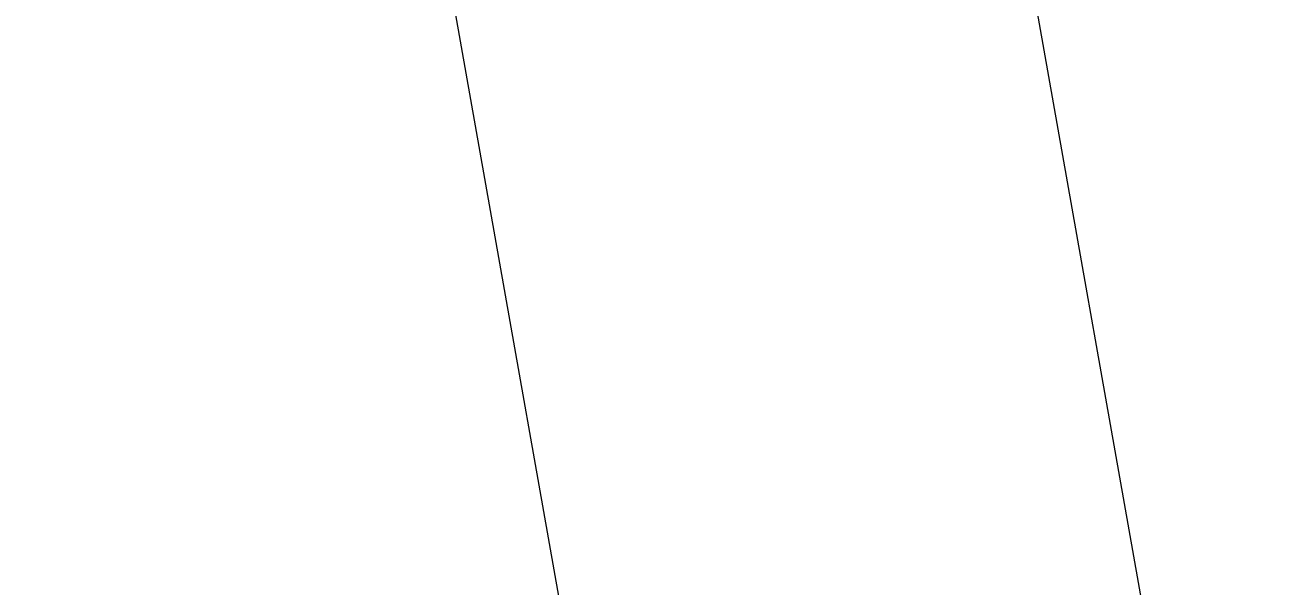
# Model space of a CAD drawing. Header units: millimetres. Extents: x -391859 to 9713180, y -178574 to 166066.
# Drawn here: x -196573.38 to -196551.47, y 105932.87 to 105942.77 of the extents above; entities that cross this region are included whole.
import ezdxf
from ezdxf import colors
from ezdxf.entities.mleader import LeaderData, LeaderLine
from ezdxf.math import Vec2, Vec3

# ---------------------------------------------------------------- set-up
doc = ezdxf.new("R2010")
doc.units = ezdxf.units.MM
doc.header["$MEASUREMENT"] = 0
doc.layers.get('0').update_dxf_attribs({"lineweight": 9})
for name, color, linetype, lineweight in [('_АР ТЕКСТ', 7, 'Continuous', 25), ('АР_Отметки', 7, 'Continuous', 15), ('АР_Размеры', 7, 'Continuous', 9), ('АР_Сущ Несущая стена', 7, 'Continuous', 30)]:
    doc.layers.add(name, color=color, linetype=linetype, lineweight=lineweight)
doc.styles.add('ISOCPEUR', font='isocpeur.ttf', dxfattribs={"width": 0.7})

# ---------------------------------------------------------------- blocks, each defined once
blk = doc.blocks.new('_DotSmall')
at = {"color": 0, "linetype": 'ByBlock', "const_width": 0.5}
blk.add_lwpolyline([(-0.0625, 0, 1), (0.0625, 0, 1)], format="xyb", close=True, dxfattribs=at)

msp = doc.modelspace()

# ---------------------------------------------------------------- linework, layer by layer
at = {"layer": 'АР_Размеры', "lineweight": 0, "ltscale": 100, "transparency": 33554687}
for points in [[(-196551.665, 105921.312), (-196557.449, 105953.948, 0.523933), (-196557.866, 105954.204), (-196558.947, 105954.013), (-196566.03, 105952.757), (-196567.11, 105952.566, 0.523933), (-196567.414, 105952.182), (-196561.629, 105919.546, 0.414326)], [(-196551.665, 105921.312), (-196557.449, 105953.948, 0.523933), (-196557.866, 105954.204), (-196558.947, 105954.013), (-196566.03, 105952.757), (-196567.11, 105952.566, 0.523933), (-196567.414, 105952.182), (-196561.629, 105919.546, 0.414326)], [(-196551.665, 105921.312), (-196557.449, 105953.948, 0.523933), (-196557.866, 105954.204), (-196558.947, 105954.013), (-196566.03, 105952.757), (-196567.11, 105952.566, 0.523933), (-196567.414, 105952.182), (-196561.629, 105919.546, 0.414326)], [(-196551.665, 105921.312), (-196557.449, 105953.948, 0.523933), (-196557.866, 105954.204), (-196558.947, 105954.013), (-196566.03, 105952.757), (-196567.11, 105952.566, 0.523933), (-196567.414, 105952.182), (-196561.629, 105919.546, 0.414326)], [(-196551.665, 105921.312), (-196557.449, 105953.948, 0.523933), (-196557.866, 105954.204), (-196558.947, 105954.013), (-196566.03, 105952.757), (-196567.11, 105952.566, 0.523933), (-196567.414, 105952.182), (-196561.629, 105919.546, 0.414326)], [(-196551.665, 105921.312), (-196557.449, 105953.948, 0.523933), (-196557.866, 105954.204), (-196558.947, 105954.013), (-196566.03, 105952.757), (-196567.11, 105952.566, 0.523933), (-196567.414, 105952.182), (-196561.629, 105919.546, 0.414326)], [(-196551.665, 105921.312), (-196557.449, 105953.948, 0.523933), (-196557.866, 105954.204), (-196558.947, 105954.013), (-196566.03, 105952.757), (-196567.11, 105952.566, 0.523933), (-196567.414, 105952.182), (-196561.629, 105919.546, 0.414326)], [(-196551.665, 105921.312), (-196557.449, 105953.948, 0.523933), (-196557.866, 105954.204), (-196558.947, 105954.013), (-196566.03, 105952.757), (-196567.11, 105952.566, 0.523933), (-196567.414, 105952.182), (-196561.629, 105919.546, 0.414326)], [(-196551.665, 105921.312), (-196557.449, 105953.948, 0.523933), (-196557.866, 105954.204), (-196558.947, 105954.013), (-196566.03, 105952.757), (-196567.11, 105952.566, 0.523933), (-196567.414, 105952.182), (-196561.629, 105919.546, 0.414326)], [(-196551.665, 105921.312), (-196557.449, 105953.948, 0.523933), (-196557.866, 105954.204), (-196558.947, 105954.013), (-196566.03, 105952.757), (-196567.11, 105952.566, 0.523933), (-196567.414, 105952.182), (-196561.629, 105919.546, 0.414326)], [(-196551.665, 105921.312), (-196557.449, 105953.948, 0.523933), (-196557.866, 105954.204), (-196558.947, 105954.013), (-196566.03, 105952.757), (-196567.11, 105952.566, 0.523933), (-196567.414, 105952.182), (-196561.629, 105919.546, 0.414326)], [(-196551.665, 105921.312), (-196557.449, 105953.948, 0.523933), (-196557.866, 105954.204), (-196558.947, 105954.013), (-196566.03, 105952.757), (-196567.11, 105952.566, 0.523933), (-196567.414, 105952.182), (-196561.629, 105919.546, 0.414326)], [(-196551.665, 105921.312), (-196557.449, 105953.948, 0.523933), (-196557.866, 105954.204), (-196558.947, 105954.013), (-196566.03, 105952.757), (-196567.11, 105952.566, 0.523933), (-196567.414, 105952.182), (-196561.629, 105919.546, 0.414326)], [(-196551.665, 105921.312), (-196557.449, 105953.948, 0.523933), (-196557.866, 105954.204), (-196558.947, 105954.013), (-196566.03, 105952.757), (-196567.11, 105952.566, 0.523933), (-196567.414, 105952.182), (-196561.629, 105919.546, 0.414326)], [(-196551.665, 105921.312), (-196557.449, 105953.948, 0.523933), (-196557.866, 105954.204), (-196558.947, 105954.013), (-196566.03, 105952.757), (-196567.11, 105952.566, 0.523933), (-196567.414, 105952.182), (-196561.629, 105919.546, 0.414326)], [(-196551.665, 105921.312), (-196557.449, 105953.948, 0.523933), (-196557.866, 105954.204), (-196558.947, 105954.013), (-196566.03, 105952.757), (-196567.11, 105952.566, 0.523933), (-196567.414, 105952.182), (-196561.629, 105919.546, 0.414326)], [(-196551.665, 105921.312), (-196557.449, 105953.948, 0.523933), (-196557.866, 105954.204), (-196558.947, 105954.013), (-196566.03, 105952.757), (-196567.11, 105952.566, 0.523933), (-196567.414, 105952.182), (-196561.629, 105919.546, 0.414326)], [(-196551.665, 105921.312), (-196557.449, 105953.948, 0.523933), (-196557.866, 105954.204), (-196558.947, 105954.013), (-196566.03, 105952.757), (-196567.11, 105952.566, 0.523933), (-196567.414, 105952.182), (-196561.629, 105919.546, 0.414326)], [(-196551.665, 105921.312), (-196557.449, 105953.948, 0.523933), (-196557.866, 105954.204), (-196558.947, 105954.013), (-196566.03, 105952.757), (-196567.11, 105952.566, 0.523933), (-196567.414, 105952.182), (-196561.629, 105919.546, 0.414326)], [(-196551.665, 105921.312), (-196557.449, 105953.948, 0.523933), (-196557.866, 105954.204), (-196558.947, 105954.013), (-196566.03, 105952.757), (-196567.11, 105952.566, 0.523933), (-196567.414, 105952.182), (-196561.629, 105919.546, 0.414326)], [(-196551.665, 105921.312), (-196557.449, 105953.948, 0.523933), (-196557.866, 105954.204), (-196558.947, 105954.013), (-196566.03, 105952.757), (-196567.11, 105952.566, 0.523933), (-196567.414, 105952.182), (-196561.629, 105919.546, 0.414326)], [(-196551.665, 105921.312), (-196557.449, 105953.948, 0.523933), (-196557.866, 105954.204), (-196558.947, 105954.013), (-196566.03, 105952.757), (-196567.11, 105952.566, 0.523933), (-196567.414, 105952.182), (-196561.629, 105919.546, 0.414326)], [(-196551.665, 105921.312), (-196557.449, 105953.948, 0.523933), (-196557.866, 105954.204), (-196558.947, 105954.013), (-196566.03, 105952.757), (-196567.11, 105952.566, 0.523933), (-196567.414, 105952.182), (-196561.629, 105919.546, 0.414326)], [(-196551.665, 105921.312), (-196557.449, 105953.948, 0.523933), (-196557.866, 105954.204), (-196558.947, 105954.013), (-196566.03, 105952.757), (-196567.11, 105952.566, 0.523933), (-196567.414, 105952.182), (-196561.629, 105919.546, 0.414326)], [(-196551.665, 105921.312), (-196557.449, 105953.948, 0.523933), (-196557.866, 105954.204), (-196558.947, 105954.013), (-196566.03, 105952.757), (-196567.11, 105952.566, 0.523933), (-196567.414, 105952.182), (-196561.629, 105919.546, 0.414326)], [(-196551.665, 105921.312), (-196557.449, 105953.948, 0.523933), (-196557.866, 105954.204), (-196558.947, 105954.013), (-196566.03, 105952.757), (-196567.11, 105952.566, 0.523933), (-196567.414, 105952.182), (-196561.629, 105919.546, 0.414326)], [(-196551.665, 105921.312), (-196557.449, 105953.948, 0.523933), (-196557.866, 105954.204), (-196558.947, 105954.013), (-196566.03, 105952.757), (-196567.11, 105952.566, 0.523933), (-196567.414, 105952.182), (-196561.629, 105919.546, 0.414326)], [(-196551.665, 105921.312), (-196557.449, 105953.948, 0.523933), (-196557.866, 105954.204), (-196558.947, 105954.013), (-196566.03, 105952.757), (-196567.11, 105952.566, 0.523933), (-196567.414, 105952.182), (-196561.629, 105919.546, 0.414326)], [(-196551.665, 105921.312), (-196557.449, 105953.948, 0.523933), (-196557.866, 105954.204), (-196558.947, 105954.013), (-196566.03, 105952.757), (-196567.11, 105952.566, 0.523933), (-196567.414, 105952.182), (-196561.629, 105919.546, 0.414326)], [(-196551.665, 105921.312), (-196557.449, 105953.948, 0.523933), (-196557.866, 105954.204), (-196558.947, 105954.013), (-196566.03, 105952.757), (-196567.11, 105952.566, 0.523933), (-196567.414, 105952.182), (-196561.629, 105919.546, 0.414326)], [(-196551.665, 105921.312), (-196557.449, 105953.948, 0.523933), (-196557.866, 105954.204), (-196558.947, 105954.013), (-196566.03, 105952.757), (-196567.11, 105952.566, 0.523933), (-196567.414, 105952.182), (-196561.629, 105919.546, 0.414326)], [(-196551.665, 105921.312), (-196557.449, 105953.948, 0.523933), (-196557.866, 105954.204), (-196558.947, 105954.013), (-196566.03, 105952.757), (-196567.11, 105952.566, 0.523933), (-196567.414, 105952.182), (-196561.629, 105919.546, 0.414326)], [(-196551.665, 105921.312), (-196557.449, 105953.948, 0.523933), (-196557.866, 105954.204), (-196558.947, 105954.013), (-196566.03, 105952.757), (-196567.11, 105952.566, 0.523933), (-196567.414, 105952.182), (-196561.629, 105919.546, 0.414326)], [(-196551.665, 105921.312), (-196557.449, 105953.948, 0.523933), (-196557.866, 105954.204), (-196558.947, 105954.013), (-196566.03, 105952.757), (-196567.11, 105952.566, 0.523933), (-196567.414, 105952.182), (-196561.629, 105919.546, 0.414326)], [(-196551.665, 105921.312), (-196557.449, 105953.948, 0.523933), (-196557.866, 105954.204), (-196558.947, 105954.013), (-196566.03, 105952.757), (-196567.11, 105952.566, 0.523933), (-196567.414, 105952.182), (-196561.629, 105919.546, 0.414326)], [(-196551.665, 105921.312), (-196557.449, 105953.948, 0.523933), (-196557.866, 105954.204), (-196558.947, 105954.013), (-196566.03, 105952.757), (-196567.11, 105952.566, 0.523933), (-196567.414, 105952.182), (-196561.629, 105919.546, 0.414326)], [(-196551.665, 105921.312), (-196557.449, 105953.948, 0.523933), (-196557.866, 105954.204), (-196558.947, 105954.013), (-196566.03, 105952.757), (-196567.11, 105952.566, 0.523933), (-196567.414, 105952.182), (-196561.629, 105919.546, 0.414326)], [(-196551.665, 105921.312), (-196557.449, 105953.948, 0.523933), (-196557.866, 105954.204), (-196558.947, 105954.013), (-196566.03, 105952.757), (-196567.11, 105952.566, 0.523933), (-196567.414, 105952.182), (-196561.629, 105919.546, 0.414326)], [(-196551.665, 105921.312), (-196557.449, 105953.948, 0.523933), (-196557.866, 105954.204), (-196558.947, 105954.013), (-196566.03, 105952.757), (-196567.11, 105952.566, 0.523933), (-196567.414, 105952.182), (-196561.629, 105919.546, 0.414326)], [(-196551.665, 105921.312), (-196557.449, 105953.948, 0.523933), (-196557.866, 105954.204), (-196558.947, 105954.013), (-196566.03, 105952.757), (-196567.11, 105952.566, 0.523933), (-196567.414, 105952.182), (-196561.629, 105919.546, 0.414326)], [(-196551.665, 105921.312), (-196557.449, 105953.948, 0.523933), (-196557.866, 105954.204), (-196558.947, 105954.013), (-196566.03, 105952.757), (-196567.11, 105952.566, 0.523933), (-196567.414, 105952.182), (-196561.629, 105919.546, 0.414326)], [(-196551.665, 105921.312), (-196557.449, 105953.948, 0.523933), (-196557.866, 105954.204), (-196558.947, 105954.013), (-196566.03, 105952.757), (-196567.11, 105952.566, 0.523933), (-196567.414, 105952.182), (-196561.629, 105919.546, 0.414326)], [(-196551.665, 105921.312), (-196557.449, 105953.948, 0.523933), (-196557.866, 105954.204), (-196558.947, 105954.013), (-196566.03, 105952.757), (-196567.11, 105952.566, 0.523933), (-196567.414, 105952.182), (-196561.629, 105919.546, 0.414326)], [(-196551.665, 105921.312), (-196557.449, 105953.948, 0.523933), (-196557.866, 105954.204), (-196558.947, 105954.013), (-196566.03, 105952.757), (-196567.11, 105952.566, 0.523933), (-196567.414, 105952.182), (-196561.629, 105919.546, 0.414326)], [(-196551.665, 105921.312), (-196557.449, 105953.948, 0.523933), (-196557.866, 105954.204), (-196558.947, 105954.013), (-196566.03, 105952.757), (-196567.11, 105952.566, 0.523933), (-196567.414, 105952.182), (-196561.629, 105919.546, 0.414326)], [(-196551.665, 105921.312), (-196557.449, 105953.948, 0.523933), (-196557.866, 105954.204), (-196558.947, 105954.013), (-196566.03, 105952.757), (-196567.11, 105952.566, 0.523933), (-196567.414, 105952.182), (-196561.629, 105919.546, 0.414326)], [(-196551.665, 105921.312), (-196557.449, 105953.948, 0.523933), (-196557.866, 105954.204), (-196558.947, 105954.013), (-196566.03, 105952.757), (-196567.11, 105952.566, 0.523933), (-196567.414, 105952.182), (-196561.629, 105919.546, 0.414326)], [(-196551.665, 105921.312), (-196557.449, 105953.948, 0.523933), (-196557.866, 105954.204), (-196558.947, 105954.013), (-196566.03, 105952.757), (-196567.11, 105952.566, 0.523933), (-196567.414, 105952.182), (-196561.629, 105919.546, 0.414326)], [(-196551.665, 105921.312), (-196557.449, 105953.948, 0.523933), (-196557.866, 105954.204), (-196558.947, 105954.013), (-196566.03, 105952.757), (-196567.11, 105952.566, 0.523933), (-196567.414, 105952.182), (-196561.629, 105919.546, 0.414326)], [(-196551.665, 105921.312), (-196557.449, 105953.948, 0.523933), (-196557.866, 105954.204), (-196558.947, 105954.013), (-196566.03, 105952.757), (-196567.11, 105952.566, 0.523933), (-196567.414, 105952.182), (-196561.629, 105919.546, 0.414326)], [(-196551.665, 105921.312), (-196557.449, 105953.948, 0.523933), (-196557.866, 105954.204), (-196558.947, 105954.013), (-196566.03, 105952.757), (-196567.11, 105952.566, 0.523933), (-196567.414, 105952.182), (-196561.629, 105919.546, 0.414326)], [(-196551.665, 105921.312), (-196557.449, 105953.948, 0.523933), (-196557.866, 105954.204), (-196558.947, 105954.013), (-196566.03, 105952.757), (-196567.11, 105952.566, 0.523933), (-196567.414, 105952.182), (-196561.629, 105919.546, 0.414326)], [(-196551.665, 105921.312), (-196557.449, 105953.948, 0.523933), (-196557.866, 105954.204), (-196558.947, 105954.013), (-196566.03, 105952.757), (-196567.11, 105952.566, 0.523933), (-196567.414, 105952.182), (-196561.629, 105919.546, 0.414326)], [(-196551.665, 105921.312), (-196557.449, 105953.948, 0.523933), (-196557.866, 105954.204), (-196558.947, 105954.013), (-196566.03, 105952.757), (-196567.11, 105952.566, 0.523933), (-196567.414, 105952.182), (-196561.629, 105919.546, 0.414326)], [(-196551.665, 105921.312), (-196557.449, 105953.948, 0.523933), (-196557.866, 105954.204), (-196558.947, 105954.013), (-196566.03, 105952.757), (-196567.11, 105952.566, 0.523933), (-196567.414, 105952.182), (-196561.629, 105919.546, 0.414326)], [(-196551.665, 105921.312), (-196557.449, 105953.948, 0.523933), (-196557.866, 105954.204), (-196558.947, 105954.013), (-196566.03, 105952.757), (-196567.11, 105952.566, 0.523933), (-196567.414, 105952.182), (-196561.629, 105919.546, 0.414326)], [(-196551.665, 105921.312), (-196557.449, 105953.948, 0.523933), (-196557.866, 105954.204), (-196558.947, 105954.013), (-196566.03, 105952.757), (-196567.11, 105952.566, 0.523933), (-196567.414, 105952.182), (-196561.629, 105919.546, 0.414326)], [(-196551.665, 105921.312), (-196557.449, 105953.948, 0.523933), (-196557.866, 105954.204), (-196558.947, 105954.013), (-196566.03, 105952.757), (-196567.11, 105952.566, 0.523933), (-196567.414, 105952.182), (-196561.629, 105919.546, 0.414326)], [(-196551.665, 105921.312), (-196557.449, 105953.948, 0.523933), (-196557.866, 105954.204), (-196558.947, 105954.013), (-196566.03, 105952.757), (-196567.11, 105952.566, 0.523933), (-196567.414, 105952.182), (-196561.629, 105919.546, 0.414326)], [(-196551.665, 105921.312), (-196557.449, 105953.948, 0.523933), (-196557.866, 105954.204), (-196558.947, 105954.013), (-196566.03, 105952.757), (-196567.11, 105952.566, 0.523933), (-196567.414, 105952.182), (-196561.629, 105919.546, 0.414326)], [(-196551.665, 105921.312), (-196557.449, 105953.948, 0.523933), (-196557.866, 105954.204), (-196558.947, 105954.013), (-196566.03, 105952.757), (-196567.11, 105952.566, 0.523933), (-196567.414, 105952.182), (-196561.629, 105919.546, 0.414326)], [(-196551.665, 105921.312), (-196557.449, 105953.948, 0.523933), (-196557.866, 105954.204), (-196558.947, 105954.013), (-196566.03, 105952.757), (-196567.11, 105952.566, 0.523933), (-196567.414, 105952.182), (-196561.629, 105919.546, 0.414326)], [(-196551.665, 105921.312), (-196557.449, 105953.948, 0.523933), (-196557.866, 105954.204), (-196558.947, 105954.013), (-196566.03, 105952.757), (-196567.11, 105952.566, 0.523933), (-196567.414, 105952.182), (-196561.629, 105919.546, 0.414326)], [(-196551.665, 105921.312), (-196557.449, 105953.948, 0.523933), (-196557.866, 105954.204), (-196558.947, 105954.013), (-196566.03, 105952.757), (-196567.11, 105952.566, 0.523933), (-196567.414, 105952.182), (-196561.629, 105919.546, 0.414326)], [(-196551.665, 105921.312), (-196557.449, 105953.948, 0.523933), (-196557.866, 105954.204), (-196558.947, 105954.013), (-196566.03, 105952.757), (-196567.11, 105952.566, 0.523933), (-196567.414, 105952.182), (-196561.629, 105919.546, 0.414326)], [(-196551.665, 105921.312), (-196557.449, 105953.948, 0.523933), (-196557.866, 105954.204), (-196558.947, 105954.013), (-196566.03, 105952.757), (-196567.11, 105952.566, 0.523933), (-196567.414, 105952.182), (-196561.629, 105919.546, 0.414326)], [(-196551.665, 105921.312), (-196557.449, 105953.948, 0.523933), (-196557.866, 105954.204), (-196558.947, 105954.013), (-196566.03, 105952.757), (-196567.11, 105952.566, 0.523933), (-196567.414, 105952.182), (-196561.629, 105919.546, 0.414326)], [(-196551.665, 105921.312), (-196557.449, 105953.948, 0.523933), (-196557.866, 105954.204), (-196558.947, 105954.013), (-196566.03, 105952.757), (-196567.11, 105952.566, 0.523933), (-196567.414, 105952.182), (-196561.629, 105919.546, 0.414326)], [(-196551.665, 105921.312), (-196557.449, 105953.948, 0.523933), (-196557.866, 105954.204), (-196558.947, 105954.013), (-196566.03, 105952.757), (-196567.11, 105952.566, 0.523933), (-196567.414, 105952.182), (-196561.629, 105919.546, 0.414326)], [(-196551.665, 105921.312), (-196557.449, 105953.948, 0.523933), (-196557.866, 105954.204), (-196558.947, 105954.013), (-196566.03, 105952.757), (-196567.11, 105952.566, 0.523933), (-196567.414, 105952.182), (-196561.629, 105919.546, 0.414326)], [(-196551.665, 105921.312), (-196557.449, 105953.948, 0.523933), (-196557.866, 105954.204), (-196558.947, 105954.013), (-196566.03, 105952.757), (-196567.11, 105952.566, 0.523933), (-196567.414, 105952.182), (-196561.629, 105919.546, 0.414326)], [(-196551.665, 105921.312), (-196557.449, 105953.948, 0.523933), (-196557.866, 105954.204), (-196558.947, 105954.013), (-196566.03, 105952.757), (-196567.11, 105952.566, 0.523933), (-196567.414, 105952.182), (-196561.629, 105919.546, 0.414326)], [(-196551.665, 105921.312), (-196557.449, 105953.948, 0.523933), (-196557.866, 105954.204), (-196558.947, 105954.013), (-196566.03, 105952.757), (-196567.11, 105952.566, 0.523933), (-196567.414, 105952.182), (-196561.629, 105919.546, 0.414326)], [(-196551.665, 105921.312), (-196557.449, 105953.948, 0.523933), (-196557.866, 105954.204), (-196558.947, 105954.013), (-196566.03, 105952.757), (-196567.11, 105952.566, 0.523933), (-196567.414, 105952.182), (-196561.629, 105919.546, 0.414326)], [(-196551.665, 105921.312), (-196557.449, 105953.948, 0.523933), (-196557.866, 105954.204), (-196558.947, 105954.013), (-196566.03, 105952.757), (-196567.11, 105952.566, 0.523933), (-196567.414, 105952.182), (-196561.629, 105919.546, 0.414326)], [(-196551.665, 105921.312), (-196557.449, 105953.948, 0.523933), (-196557.866, 105954.204), (-196558.947, 105954.013), (-196566.03, 105952.757), (-196567.11, 105952.566, 0.523933), (-196567.414, 105952.182), (-196561.629, 105919.546, 0.414326)], [(-196551.665, 105921.312), (-196557.449, 105953.948, 0.523933), (-196557.866, 105954.204), (-196558.947, 105954.013), (-196566.03, 105952.757), (-196567.11, 105952.566, 0.523933), (-196567.414, 105952.182), (-196561.629, 105919.546, 0.414326)], [(-196551.665, 105921.312), (-196557.449, 105953.948, 0.523933), (-196557.866, 105954.204), (-196558.947, 105954.013), (-196566.03, 105952.757), (-196567.11, 105952.566, 0.523933), (-196567.414, 105952.182), (-196561.629, 105919.546, 0.414326)], [(-196551.665, 105921.312), (-196557.449, 105953.948, 0.523933), (-196557.866, 105954.204), (-196558.947, 105954.013), (-196566.03, 105952.757), (-196567.11, 105952.566, 0.523933), (-196567.414, 105952.182), (-196561.629, 105919.546, 0.414326)], [(-196551.665, 105921.312), (-196557.449, 105953.948, 0.523933), (-196557.866, 105954.204), (-196558.947, 105954.013), (-196566.03, 105952.757), (-196567.11, 105952.566, 0.523933), (-196567.414, 105952.182), (-196561.629, 105919.546, 0.414326)], [(-196551.665, 105921.312), (-196557.449, 105953.948, 0.523933), (-196557.866, 105954.204), (-196558.947, 105954.013), (-196566.03, 105952.757), (-196567.11, 105952.566, 0.523933), (-196567.414, 105952.182), (-196561.629, 105919.546, 0.414326)], [(-196551.665, 105921.312), (-196557.449, 105953.948, 0.523933), (-196557.866, 105954.204), (-196558.947, 105954.013), (-196566.03, 105952.757), (-196567.11, 105952.566, 0.523933), (-196567.414, 105952.182), (-196561.629, 105919.546, 0.414326)], [(-196551.665, 105921.312), (-196557.449, 105953.948, 0.523933), (-196557.866, 105954.204), (-196558.947, 105954.013), (-196566.03, 105952.757), (-196567.11, 105952.566, 0.523933), (-196567.414, 105952.182), (-196561.629, 105919.546, 0.414326)], [(-196551.665, 105921.312), (-196557.449, 105953.948, 0.523933), (-196557.866, 105954.204), (-196558.947, 105954.013), (-196566.03, 105952.757), (-196567.11, 105952.566, 0.523933), (-196567.414, 105952.182), (-196561.629, 105919.546, 0.414326)], [(-196551.665, 105921.312), (-196557.449, 105953.948, 0.523933), (-196557.866, 105954.204), (-196558.947, 105954.013), (-196566.03, 105952.757), (-196567.11, 105952.566, 0.523933), (-196567.414, 105952.182), (-196561.629, 105919.546, 0.414326)], [(-196551.665, 105921.312), (-196557.449, 105953.948, 0.523933), (-196557.866, 105954.204), (-196558.947, 105954.013), (-196566.03, 105952.757), (-196567.11, 105952.566, 0.523933), (-196567.414, 105952.182), (-196561.629, 105919.546, 0.414326)], [(-196551.665, 105921.312), (-196557.449, 105953.948, 0.523933), (-196557.866, 105954.204), (-196558.947, 105954.013), (-196566.03, 105952.757), (-196567.11, 105952.566, 0.523933), (-196567.414, 105952.182), (-196561.629, 105919.546, 0.414326)], [(-196551.665, 105921.312), (-196557.449, 105953.948, 0.523933), (-196557.866, 105954.204), (-196558.947, 105954.013), (-196566.03, 105952.757), (-196567.11, 105952.566, 0.523933), (-196567.414, 105952.182), (-196561.629, 105919.546, 0.414326)], [(-196551.665, 105921.312), (-196557.449, 105953.948, 0.523933), (-196557.866, 105954.204), (-196558.947, 105954.013), (-196566.03, 105952.757), (-196567.11, 105952.566, 0.523933), (-196567.414, 105952.182), (-196561.629, 105919.546, 0.414326)], [(-196551.665, 105921.312), (-196557.449, 105953.948, 0.523933), (-196557.866, 105954.204), (-196558.947, 105954.013), (-196566.03, 105952.757), (-196567.11, 105952.566, 0.523933), (-196567.414, 105952.182), (-196561.629, 105919.546, 0.414326)], [(-196551.665, 105921.312), (-196557.449, 105953.948, 0.523933), (-196557.866, 105954.204), (-196558.947, 105954.013), (-196566.03, 105952.757), (-196567.11, 105952.566, 0.523933), (-196567.414, 105952.182), (-196561.629, 105919.546, 0.414326)], [(-196551.665, 105921.312), (-196557.449, 105953.948, 0.523933), (-196557.866, 105954.204), (-196558.947, 105954.013), (-196566.03, 105952.757), (-196567.11, 105952.566, 0.523933), (-196567.414, 105952.182), (-196561.629, 105919.546, 0.414326)], [(-196551.665, 105921.312), (-196557.449, 105953.948, 0.523933), (-196557.866, 105954.204), (-196558.947, 105954.013), (-196566.03, 105952.757), (-196567.11, 105952.566, 0.523933), (-196567.414, 105952.182), (-196561.629, 105919.546, 0.414326)], [(-196551.665, 105921.312), (-196557.449, 105953.948, 0.523933), (-196557.866, 105954.204), (-196558.947, 105954.013), (-196566.03, 105952.757), (-196567.11, 105952.566, 0.523933), (-196567.414, 105952.182), (-196561.629, 105919.546, 0.414326)], [(-196551.665, 105921.312), (-196557.449, 105953.948, 0.523933), (-196557.866, 105954.204), (-196558.947, 105954.013), (-196566.03, 105952.757), (-196567.11, 105952.566, 0.523933), (-196567.414, 105952.182), (-196561.629, 105919.546, 0.414326)], [(-196551.665, 105921.312), (-196557.449, 105953.948, 0.523933), (-196557.866, 105954.204), (-196558.947, 105954.013), (-196566.03, 105952.757), (-196567.11, 105952.566, 0.523933), (-196567.414, 105952.182), (-196561.629, 105919.546, 0.414326)], [(-196551.665, 105921.312), (-196557.449, 105953.948, 0.523933), (-196557.866, 105954.204), (-196558.947, 105954.013), (-196566.03, 105952.757), (-196567.11, 105952.566, 0.523933), (-196567.414, 105952.182), (-196561.629, 105919.546, 0.414326)], [(-196551.665, 105921.312), (-196557.449, 105953.948, 0.523933), (-196557.866, 105954.204), (-196558.947, 105954.013), (-196566.03, 105952.757), (-196567.11, 105952.566, 0.523933), (-196567.414, 105952.182), (-196561.629, 105919.546, 0.414326)], [(-196551.665, 105921.312), (-196557.449, 105953.948, 0.523933), (-196557.866, 105954.204), (-196558.947, 105954.013), (-196566.03, 105952.757), (-196567.11, 105952.566, 0.523933), (-196567.414, 105952.182), (-196561.629, 105919.546, 0.414326)], [(-196551.665, 105921.312), (-196557.449, 105953.948, 0.523933), (-196557.866, 105954.204), (-196558.947, 105954.013), (-196566.03, 105952.757), (-196567.11, 105952.566, 0.523933), (-196567.414, 105952.182), (-196561.629, 105919.546, 0.414326)], [(-196551.665, 105921.312), (-196557.449, 105953.948, 0.523933), (-196557.866, 105954.204), (-196558.947, 105954.013), (-196566.03, 105952.757), (-196567.11, 105952.566, 0.523933), (-196567.414, 105952.182), (-196561.629, 105919.546, 0.414326)], [(-196551.665, 105921.312), (-196557.449, 105953.948, 0.523933), (-196557.866, 105954.204), (-196558.947, 105954.013), (-196566.03, 105952.757), (-196567.11, 105952.566, 0.523933), (-196567.414, 105952.182), (-196561.629, 105919.546, 0.414326)], [(-196551.665, 105921.312), (-196557.449, 105953.948, 0.523933), (-196557.866, 105954.204), (-196558.947, 105954.013), (-196566.03, 105952.757), (-196567.11, 105952.566, 0.523933), (-196567.414, 105952.182), (-196561.629, 105919.546, 0.414326)], [(-196551.665, 105921.312), (-196557.449, 105953.948, 0.523933), (-196557.866, 105954.204), (-196558.947, 105954.013), (-196566.03, 105952.757), (-196567.11, 105952.566, 0.523933), (-196567.414, 105952.182), (-196561.629, 105919.546, 0.414326)], [(-196551.665, 105921.312), (-196557.449, 105953.948, 0.523933), (-196557.866, 105954.204), (-196558.947, 105954.013), (-196566.03, 105952.757), (-196567.11, 105952.566, 0.523933), (-196567.414, 105952.182), (-196561.629, 105919.546, 0.414326)], [(-196551.665, 105921.312), (-196557.449, 105953.948, 0.523933), (-196557.866, 105954.204), (-196558.947, 105954.013), (-196566.03, 105952.757), (-196567.11, 105952.566, 0.523933), (-196567.414, 105952.182), (-196561.629, 105919.546, 0.414326)], [(-196551.665, 105921.312), (-196557.449, 105953.948, 0.523933), (-196557.866, 105954.204), (-196558.947, 105954.013), (-196566.03, 105952.757), (-196567.11, 105952.566, 0.523933), (-196567.414, 105952.182), (-196561.629, 105919.546, 0.414326)], [(-196551.665, 105921.312), (-196557.449, 105953.948, 0.523933), (-196557.866, 105954.204), (-196558.947, 105954.013), (-196566.03, 105952.757), (-196567.11, 105952.566, 0.523933), (-196567.414, 105952.182), (-196561.629, 105919.546, 0.414326)], [(-196551.665, 105921.312), (-196557.449, 105953.948, 0.523933), (-196557.866, 105954.204), (-196558.947, 105954.013), (-196566.03, 105952.757), (-196567.11, 105952.566, 0.523933), (-196567.414, 105952.182), (-196561.629, 105919.546, 0.414326)], [(-196551.665, 105921.312), (-196557.449, 105953.948, 0.523933), (-196557.866, 105954.204), (-196558.947, 105954.013), (-196566.03, 105952.757), (-196567.11, 105952.566, 0.523933), (-196567.414, 105952.182), (-196561.629, 105919.546, 0.414326)], [(-196551.665, 105921.312), (-196557.449, 105953.948, 0.523933), (-196557.866, 105954.204), (-196558.947, 105954.013), (-196566.03, 105952.757), (-196567.11, 105952.566, 0.523933), (-196567.414, 105952.182), (-196561.629, 105919.546, 0.414326)], [(-196551.665, 105921.312), (-196557.449, 105953.948, 0.523933), (-196557.866, 105954.204), (-196558.947, 105954.013), (-196566.03, 105952.757), (-196567.11, 105952.566, 0.523933), (-196567.414, 105952.182), (-196561.629, 105919.546, 0.414326)], [(-196551.665, 105921.312), (-196557.449, 105953.948, 0.523933), (-196557.866, 105954.204), (-196558.947, 105954.013), (-196566.03, 105952.757), (-196567.11, 105952.566, 0.523933), (-196567.414, 105952.182), (-196561.629, 105919.546, 0.414326)], [(-196551.665, 105921.312), (-196557.449, 105953.948, 0.523933), (-196557.866, 105954.204), (-196558.947, 105954.013), (-196566.03, 105952.757), (-196567.11, 105952.566, 0.523933), (-196567.414, 105952.182), (-196561.629, 105919.546, 0.414326)], [(-196551.665, 105921.312), (-196557.449, 105953.948, 0.523933), (-196557.866, 105954.204), (-196558.947, 105954.013), (-196566.03, 105952.757), (-196567.11, 105952.566, 0.523933), (-196567.414, 105952.182), (-196561.629, 105919.546, 0.414326)], [(-196551.665, 105921.312), (-196557.449, 105953.948, 0.523933), (-196557.866, 105954.204), (-196558.947, 105954.013), (-196566.03, 105952.757), (-196567.11, 105952.566, 0.523933), (-196567.414, 105952.182), (-196561.629, 105919.546, 0.414326)], [(-196551.665, 105921.312), (-196557.449, 105953.948, 0.523933), (-196557.866, 105954.204), (-196558.947, 105954.013), (-196566.03, 105952.757), (-196567.11, 105952.566, 0.523933), (-196567.414, 105952.182), (-196561.629, 105919.546, 0.414326)], [(-196551.665, 105921.312), (-196557.449, 105953.948, 0.523933), (-196557.866, 105954.204), (-196558.947, 105954.013), (-196566.03, 105952.757), (-196567.11, 105952.566, 0.523933), (-196567.414, 105952.182), (-196561.629, 105919.546, 0.414326)], [(-196551.665, 105921.312), (-196557.449, 105953.948, 0.523933), (-196557.866, 105954.204), (-196558.947, 105954.013), (-196566.03, 105952.757), (-196567.11, 105952.566, 0.523933), (-196567.414, 105952.182), (-196561.629, 105919.546, 0.414326)], [(-196551.665, 105921.312), (-196557.449, 105953.948, 0.523933), (-196557.866, 105954.204), (-196558.947, 105954.013), (-196566.03, 105952.757), (-196567.11, 105952.566, 0.523933), (-196567.414, 105952.182), (-196561.629, 105919.546, 0.414326)], [(-196551.665, 105921.312), (-196557.449, 105953.948, 0.523933), (-196557.866, 105954.204), (-196558.947, 105954.013), (-196566.03, 105952.757), (-196567.11, 105952.566, 0.523933), (-196567.414, 105952.182), (-196561.629, 105919.546, 0.414326)], [(-196551.665, 105921.312), (-196557.449, 105953.948, 0.523933), (-196557.866, 105954.204), (-196558.947, 105954.013), (-196566.03, 105952.757), (-196567.11, 105952.566, 0.523933), (-196567.414, 105952.182), (-196561.629, 105919.546, 0.414326)], [(-196551.665, 105921.312), (-196557.449, 105953.948, 0.523933), (-196557.866, 105954.204), (-196558.947, 105954.013), (-196566.03, 105952.757), (-196567.11, 105952.566, 0.523933), (-196567.414, 105952.182), (-196561.629, 105919.546, 0.414326)], [(-196551.665, 105921.312), (-196557.449, 105953.948, 0.523933), (-196557.866, 105954.204), (-196558.947, 105954.013), (-196566.03, 105952.757), (-196567.11, 105952.566, 0.523933), (-196567.414, 105952.182), (-196561.629, 105919.546, 0.414326)], [(-196551.665, 105921.312), (-196557.449, 105953.948, 0.523933), (-196557.866, 105954.204), (-196558.947, 105954.013), (-196566.03, 105952.757), (-196567.11, 105952.566, 0.523933), (-196567.414, 105952.182), (-196561.629, 105919.546, 0.414326)], [(-196551.665, 105921.312), (-196557.449, 105953.948, 0.523933), (-196557.866, 105954.204), (-196558.947, 105954.013), (-196566.03, 105952.757), (-196567.11, 105952.566, 0.523933), (-196567.414, 105952.182), (-196561.629, 105919.546, 0.414326)], [(-196551.665, 105921.312), (-196557.449, 105953.948, 0.523933), (-196557.866, 105954.204), (-196558.947, 105954.013), (-196566.03, 105952.757), (-196567.11, 105952.566, 0.523933), (-196567.414, 105952.182), (-196561.629, 105919.546, 0.414326)], [(-196557.008, 105926.662, -0.000016), (-196554.251, 105924.737, -0.208057)], [(-196557.008, 105926.662, -0.000016), (-196554.251, 105924.737, -0.208057)], [(-196557.008, 105926.662, -0.000016), (-196554.251, 105924.737, -0.208057)], [(-196557.008, 105926.662, -0.000016), (-196554.251, 105924.737, -0.208057)], [(-196557.008, 105926.662, -0.000016), (-196554.251, 105924.737, -0.208057)], [(-196557.008, 105926.662, -0.000016), (-196554.251, 105924.737, -0.208057)], [(-196557.008, 105926.662, -0.000016), (-196554.251, 105924.737, -0.208057)], [(-196557.008, 105926.662, -0.000016), (-196554.251, 105924.737, -0.208057)], [(-196557.008, 105926.662, -0.000016), (-196554.251, 105924.737, -0.208057)], [(-196557.008, 105926.662, -0.000016), (-196554.251, 105924.737, -0.208057)], [(-196557.008, 105926.662, -0.000016), (-196554.251, 105924.737, -0.208057)], [(-196557.008, 105926.662, -0.000016), (-196554.251, 105924.737, -0.208057)], [(-196557.008, 105926.662, -0.000016), (-196554.251, 105924.737, -0.208057)], [(-196557.008, 105926.662, -0.000016), (-196554.251, 105924.737, -0.208057)], [(-196557.008, 105926.662, -0.000016), (-196554.251, 105924.737, -0.208057)], [(-196557.008, 105926.662, -0.000016), (-196554.251, 105924.737, -0.208057)], [(-196557.008, 105926.662, -0.000016), (-196554.251, 105924.737, -0.208057)], [(-196557.008, 105926.662, -0.000016), (-196554.251, 105924.737, -0.208057)], [(-196557.008, 105926.662, -0.000016), (-196554.251, 105924.737, -0.208057)], [(-196557.008, 105926.662, -0.000016), (-196554.251, 105924.737, -0.208057)], [(-196557.008, 105926.662, -0.000016), (-196554.251, 105924.737, -0.208057)], [(-196557.008, 105926.662, -0.000016), (-196554.251, 105924.737, -0.208057)], [(-196557.008, 105926.662, -0.000016), (-196554.251, 105924.737, -0.208057)], [(-196557.008, 105926.662, -0.000016), (-196554.251, 105924.737, -0.208057)], [(-196557.008, 105926.662, -0.000016), (-196554.251, 105924.737, -0.208057)], [(-196557.008, 105926.662, -0.000016), (-196554.251, 105924.737, -0.208057)], [(-196557.008, 105926.662, -0.000016), (-196554.251, 105924.737, -0.208057)], [(-196557.008, 105926.662, -0.000016), (-196554.251, 105924.737, -0.208057)], [(-196557.008, 105926.662, -0.000016), (-196554.251, 105924.737, -0.208057)], [(-196557.008, 105926.662, -0.000016), (-196554.251, 105924.737, -0.208057)], [(-196557.008, 105926.662, -0.000016), (-196554.251, 105924.737, -0.208057)], [(-196557.008, 105926.662, -0.000016), (-196554.251, 105924.737, -0.208057)], [(-196557.008, 105926.662, -0.000016), (-196554.251, 105924.737, -0.208057)], [(-196557.008, 105926.662, -0.000016), (-196554.251, 105924.737, -0.208057)], [(-196557.008, 105926.662, -0.000016), (-196554.251, 105924.737, -0.208057)], [(-196557.008, 105926.662, -0.000016), (-196554.251, 105924.737, -0.208057)], [(-196557.008, 105926.662, -0.000016), (-196554.251, 105924.737, -0.208057)], [(-196557.008, 105926.662, -0.000016), (-196554.251, 105924.737, -0.208057)], [(-196557.008, 105926.662, -0.000016), (-196554.251, 105924.737, -0.208057)], [(-196557.008, 105926.662, -0.000016), (-196554.251, 105924.737, -0.208057)], [(-196557.008, 105926.662, -0.000016), (-196554.251, 105924.737, -0.208057)], [(-196557.008, 105926.662, -0.000016), (-196554.251, 105924.737, -0.208057)], [(-196557.008, 105926.662, -0.000016), (-196554.251, 105924.737, -0.208057)], [(-196557.008, 105926.662, -0.000016), (-196554.251, 105924.737, -0.208057)], [(-196557.008, 105926.662, -0.000016), (-196554.251, 105924.737, -0.208057)], [(-196557.008, 105926.662, -0.000016), (-196554.251, 105924.737, -0.208057)], [(-196557.008, 105926.662, -0.000016), (-196554.251, 105924.737, -0.208057)], [(-196557.008, 105926.662, -0.000016), (-196554.251, 105924.737, -0.208057)], [(-196557.008, 105926.662, -0.000016), (-196554.251, 105924.737, -0.208057)], [(-196557.008, 105926.662, -0.000016), (-196554.251, 105924.737, -0.208057)], [(-196557.008, 105926.662, -0.000016), (-196554.251, 105924.737, -0.208057)], [(-196557.008, 105926.662, -0.000016), (-196554.251, 105924.737, -0.208057)], [(-196557.008, 105926.662, -0.000016), (-196554.251, 105924.737, -0.208057)], [(-196557.008, 105926.662, -0.000016), (-196554.251, 105924.737, -0.208057)], [(-196557.008, 105926.662, -0.000016), (-196554.251, 105924.737, -0.208057)], [(-196557.008, 105926.662, -0.000016), (-196554.251, 105924.737, -0.208057)], [(-196557.008, 105926.662, -0.000016), (-196554.251, 105924.737, -0.208057)], [(-196557.008, 105926.662, -0.000016), (-196554.251, 105924.737, -0.208057)], [(-196557.008, 105926.662, -0.000016), (-196554.251, 105924.737, -0.208057)], [(-196557.008, 105926.662, -0.000016), (-196554.251, 105924.737, -0.208057)], [(-196557.008, 105926.662, -0.000016), (-196554.251, 105924.737, -0.208057)], [(-196557.008, 105926.662, -0.000016), (-196554.251, 105924.737, -0.208057)], [(-196557.008, 105926.662, -0.000016), (-196554.251, 105924.737, -0.208057)], [(-196557.008, 105926.662, -0.000016), (-196554.251, 105924.737, -0.208057)], [(-196557.008, 105926.662, -0.000016), (-196554.251, 105924.737, -0.208057)], [(-196557.008, 105926.662, -0.000016), (-196554.251, 105924.737, -0.208057)], [(-196557.008, 105926.662, -0.000016), (-196554.251, 105924.737, -0.208057)], [(-196557.008, 105926.662, -0.000016), (-196554.251, 105924.737, -0.208057)], [(-196557.008, 105926.662, -0.000016), (-196554.251, 105924.737, -0.208057)], [(-196557.008, 105926.662, -0.000016), (-196554.251, 105924.737, -0.208057)], [(-196557.008, 105926.662, -0.000016), (-196554.251, 105924.737, -0.208057)], [(-196557.008, 105926.662, -0.000016), (-196554.251, 105924.737, -0.208057)], [(-196557.008, 105926.662, -0.000016), (-196554.251, 105924.737, -0.208057)], [(-196557.008, 105926.662, -0.000016), (-196554.251, 105924.737, -0.208057)], [(-196557.008, 105926.662, -0.000016), (-196554.251, 105924.737, -0.208057)], [(-196557.008, 105926.662, -0.000016), (-196554.251, 105924.737, -0.208057)], [(-196557.008, 105926.662, -0.000016), (-196554.251, 105924.737, -0.208057)], [(-196557.008, 105926.662, -0.000016), (-196554.251, 105924.737, -0.208057)], [(-196557.008, 105926.662, -0.000016), (-196554.251, 105924.737, -0.208057)], [(-196557.008, 105926.662, -0.000016), (-196554.251, 105924.737, -0.208057)], [(-196557.008, 105926.662, -0.000016), (-196554.251, 105924.737, -0.208057)], [(-196557.008, 105926.662, -0.000016), (-196554.251, 105924.737, -0.208057)], [(-196557.008, 105926.662, -0.000016), (-196554.251, 105924.737, -0.208057)], [(-196557.008, 105926.662, -0.000016), (-196554.251, 105924.737, -0.208057)], [(-196557.008, 105926.662, -0.000016), (-196554.251, 105924.737, -0.208057)], [(-196557.008, 105926.662, -0.000016), (-196554.251, 105924.737, -0.208057)], [(-196557.008, 105926.662, -0.000016), (-196554.251, 105924.737, -0.208057)], [(-196557.008, 105926.662, -0.000016), (-196554.251, 105924.737, -0.208057)], [(-196557.008, 105926.662, -0.000016), (-196554.251, 105924.737, -0.208057)], [(-196557.008, 105926.662, -0.000016), (-196554.251, 105924.737, -0.208057)], [(-196557.008, 105926.662, -0.000016), (-196554.251, 105924.737, -0.208057)], [(-196557.008, 105926.662, -0.000016), (-196554.251, 105924.737, -0.208057)], [(-196557.008, 105926.662, -0.000016), (-196554.251, 105924.737, -0.208057)], [(-196557.008, 105926.662, -0.000016), (-196554.251, 105924.737, -0.208057)], [(-196557.008, 105926.662, -0.000016), (-196554.251, 105924.737, -0.208057)], [(-196557.008, 105926.662, -0.000016), (-196554.251, 105924.737, -0.208057)], [(-196557.008, 105926.662, -0.000016), (-196554.251, 105924.737, -0.208057)], [(-196557.008, 105926.662, -0.000016), (-196554.251, 105924.737, -0.208057)], [(-196557.008, 105926.662, -0.000016), (-196554.251, 105924.737, -0.208057)], [(-196557.008, 105926.662, -0.000016), (-196554.251, 105924.737, -0.208057)], [(-196557.008, 105926.662, -0.000016), (-196554.251, 105924.737, -0.208057)], [(-196557.008, 105926.662, -0.000016), (-196554.251, 105924.737, -0.208057)], [(-196557.008, 105926.662, -0.000016), (-196554.251, 105924.737, -0.208057)], [(-196557.008, 105926.662, -0.000016), (-196554.251, 105924.737, -0.208057)], [(-196557.008, 105926.662, -0.000016), (-196554.251, 105924.737, -0.208057)], [(-196557.008, 105926.662, -0.000016), (-196554.251, 105924.737, -0.208057)], [(-196557.008, 105926.662, -0.000016), (-196554.251, 105924.737, -0.208057)], [(-196557.008, 105926.662, -0.000016), (-196554.251, 105924.737, -0.208057)], [(-196557.008, 105926.662, -0.000016), (-196554.251, 105924.737, -0.208057)], [(-196557.008, 105926.662, -0.000016), (-196554.251, 105924.737, -0.208057)], [(-196557.008, 105926.662, -0.000016), (-196554.251, 105924.737, -0.208057)], [(-196557.008, 105926.662, -0.000016), (-196554.251, 105924.737, -0.208057)], [(-196557.008, 105926.662, -0.000016), (-196554.251, 105924.737, -0.208057)], [(-196557.008, 105926.662, -0.000016), (-196554.251, 105924.737, -0.208057)], [(-196557.008, 105926.662, -0.000016), (-196554.251, 105924.737, -0.208057)], [(-196557.008, 105926.662, -0.000016), (-196554.251, 105924.737, -0.208057)], [(-196557.008, 105926.662, -0.000016), (-196554.251, 105924.737, -0.208057)], [(-196557.008, 105926.662, -0.000016), (-196554.251, 105924.737, -0.208057)], [(-196557.008, 105926.662, -0.000016), (-196554.251, 105924.737, -0.208057)], [(-196557.008, 105926.662, -0.000016), (-196554.251, 105924.737, -0.208057)], [(-196557.008, 105926.662, -0.000016), (-196554.251, 105924.737, -0.208057)], [(-196557.008, 105926.662, -0.000016), (-196554.251, 105924.737, -0.208057)], [(-196557.008, 105926.662, -0.000016), (-196554.251, 105924.737, -0.208057)], [(-196557.008, 105926.662, -0.000016), (-196554.251, 105924.737, -0.208057)], [(-196557.008, 105926.662, -0.000016), (-196554.251, 105924.737, -0.208057)], [(-196557.008, 105926.662, -0.000016), (-196554.251, 105924.737, -0.208057)], [(-196557.008, 105926.662, -0.000016), (-196554.251, 105924.737, -0.208057)], [(-196557.008, 105926.662, -0.000016), (-196554.251, 105924.737, -0.208057)], [(-196560.378, 105923.651, -0.000016), (-196558.451, 105926.406, -0.439819)], [(-196560.378, 105923.651, -0.000016), (-196558.451, 105926.406, -0.439819)], [(-196560.378, 105923.651, -0.000016), (-196558.451, 105926.406, -0.439819)], [(-196560.378, 105923.651, -0.000016), (-196558.451, 105926.406, -0.439819)], [(-196560.378, 105923.651, -0.000016), (-196558.451, 105926.406, -0.439819)], [(-196560.378, 105923.651, -0.000016), (-196558.451, 105926.406, -0.439819)], [(-196560.378, 105923.651, -0.000016), (-196558.451, 105926.406, -0.439819)], [(-196560.378, 105923.651, -0.000016), (-196558.451, 105926.406, -0.439819)], [(-196560.378, 105923.651, -0.000016), (-196558.451, 105926.406, -0.439819)], [(-196560.378, 105923.651, -0.000016), (-196558.451, 105926.406, -0.439819)], [(-196560.378, 105923.651, -0.000016), (-196558.451, 105926.406, -0.439819)], [(-196560.378, 105923.651, -0.000016), (-196558.451, 105926.406, -0.439819)], [(-196560.378, 105923.651, -0.000016), (-196558.451, 105926.406, -0.439819)], [(-196560.378, 105923.651, -0.000016), (-196558.451, 105926.406, -0.439819)], [(-196560.378, 105923.651, -0.000016), (-196558.451, 105926.406, -0.439819)], [(-196560.378, 105923.651, -0.000016), (-196558.451, 105926.406, -0.439819)], [(-196560.378, 105923.651, -0.000016), (-196558.451, 105926.406, -0.439819)], [(-196560.378, 105923.651, -0.000016), (-196558.451, 105926.406, -0.439819)], [(-196560.378, 105923.651, -0.000016), (-196558.451, 105926.406, -0.439819)], [(-196560.378, 105923.651, -0.000016), (-196558.451, 105926.406, -0.439819)], [(-196560.378, 105923.651, -0.000016), (-196558.451, 105926.406, -0.439819)], [(-196560.378, 105923.651, -0.000016), (-196558.451, 105926.406, -0.439819)], [(-196560.378, 105923.651, -0.000016), (-196558.451, 105926.406, -0.439819)], [(-196560.378, 105923.651, -0.000016), (-196558.451, 105926.406, -0.439819)], [(-196560.378, 105923.651, -0.000016), (-196558.451, 105926.406, -0.439819)], [(-196560.378, 105923.651, -0.000016), (-196558.451, 105926.406, -0.439819)], [(-196560.378, 105923.651, -0.000016), (-196558.451, 105926.406, -0.439819)], [(-196560.378, 105923.651, -0.000016), (-196558.451, 105926.406, -0.439819)], [(-196560.378, 105923.651, -0.000016), (-196558.451, 105926.406, -0.439819)], [(-196560.378, 105923.651, -0.000016), (-196558.451, 105926.406, -0.439819)], [(-196560.378, 105923.651, -0.000016), (-196558.451, 105926.406, -0.439819)], [(-196560.378, 105923.651, -0.000016), (-196558.451, 105926.406, -0.439819)], [(-196560.378, 105923.651, -0.000016), (-196558.451, 105926.406, -0.439819)], [(-196560.378, 105923.651, -0.000016), (-196558.451, 105926.406, -0.439819)], [(-196560.378, 105923.651, -0.000016), (-196558.451, 105926.406, -0.439819)], [(-196560.378, 105923.651, -0.000016), (-196558.451, 105926.406, -0.439819)], [(-196560.378, 105923.651, -0.000016), (-196558.451, 105926.406, -0.439819)], [(-196560.378, 105923.651, -0.000016), (-196558.451, 105926.406, -0.439819)], [(-196560.378, 105923.651, -0.000016), (-196558.451, 105926.406, -0.439819)], [(-196560.378, 105923.651, -0.000016), (-196558.451, 105926.406, -0.439819)], [(-196560.378, 105923.651, -0.000016), (-196558.451, 105926.406, -0.439819)], [(-196560.378, 105923.651, -0.000016), (-196558.451, 105926.406, -0.439819)], [(-196560.378, 105923.651, -0.000016), (-196558.451, 105926.406, -0.439819)], [(-196560.378, 105923.651, -0.000016), (-196558.451, 105926.406, -0.439819)], [(-196560.378, 105923.651, -0.000016), (-196558.451, 105926.406, -0.439819)], [(-196560.378, 105923.651, -0.000016), (-196558.451, 105926.406, -0.439819)], [(-196560.378, 105923.651, -0.000016), (-196558.451, 105926.406, -0.439819)], [(-196560.378, 105923.651, -0.000016), (-196558.451, 105926.406, -0.439819)], [(-196560.378, 105923.651, -0.000016), (-196558.451, 105926.406, -0.439819)], [(-196560.378, 105923.651, -0.000016), (-196558.451, 105926.406, -0.439819)], [(-196560.378, 105923.651, -0.000016), (-196558.451, 105926.406, -0.439819)], [(-196560.378, 105923.651, -0.000016), (-196558.451, 105926.406, -0.439819)], [(-196560.378, 105923.651, -0.000016), (-196558.451, 105926.406, -0.439819)], [(-196560.378, 105923.651, -0.000016), (-196558.451, 105926.406, -0.439819)], [(-196560.378, 105923.651, -0.000016), (-196558.451, 105926.406, -0.439819)], [(-196560.378, 105923.651, -0.000016), (-196558.451, 105926.406, -0.439819)], [(-196560.378, 105923.651, -0.000016), (-196558.451, 105926.406, -0.439819)], [(-196560.378, 105923.651, -0.000016), (-196558.451, 105926.406, -0.439819)], [(-196560.378, 105923.651, -0.000016), (-196558.451, 105926.406, -0.439819)], [(-196560.378, 105923.651, -0.000016), (-196558.451, 105926.406, -0.439819)], [(-196560.378, 105923.651, -0.000016), (-196558.451, 105926.406, -0.439819)], [(-196560.378, 105923.651, -0.000016), (-196558.451, 105926.406, -0.439819)], [(-196560.378, 105923.651, -0.000016), (-196558.451, 105926.406, -0.439819)], [(-196560.378, 105923.651, -0.000016), (-196558.451, 105926.406, -0.439819)], [(-196560.378, 105923.651, -0.000016), (-196558.451, 105926.406, -0.439819)], [(-196560.378, 105923.651, -0.000016), (-196558.451, 105926.406, -0.439819)], [(-196560.378, 105923.651, -0.000016), (-196558.451, 105926.406, -0.439819)], [(-196560.378, 105923.651, -0.000016), (-196558.451, 105926.406, -0.439819)], [(-196560.378, 105923.651, -0.000016), (-196558.451, 105926.406, -0.439819)], [(-196560.378, 105923.651, -0.000016), (-196558.451, 105926.406, -0.439819)], [(-196560.378, 105923.651, -0.000016), (-196558.451, 105926.406, -0.439819)], [(-196560.378, 105923.651, -0.000016), (-196558.451, 105926.406, -0.439819)], [(-196560.378, 105923.651, -0.000016), (-196558.451, 105926.406, -0.439819)], [(-196560.378, 105923.651, -0.000016), (-196558.451, 105926.406, -0.439819)], [(-196560.378, 105923.651, -0.000016), (-196558.451, 105926.406, -0.439819)], [(-196560.378, 105923.651, -0.000016), (-196558.451, 105926.406, -0.439819)], [(-196560.378, 105923.651, -0.000016), (-196558.451, 105926.406, -0.439819)], [(-196560.378, 105923.651, -0.000016), (-196558.451, 105926.406, -0.439819)], [(-196560.378, 105923.651, -0.000016), (-196558.451, 105926.406, -0.439819)], [(-196560.378, 105923.651, -0.000016), (-196558.451, 105926.406, -0.439819)], [(-196560.378, 105923.651, -0.000016), (-196558.451, 105926.406, -0.439819)], [(-196560.378, 105923.651, -0.000016), (-196558.451, 105926.406, -0.439819)], [(-196560.378, 105923.651, -0.000016), (-196558.451, 105926.406, -0.439819)], [(-196560.378, 105923.651, -0.000016), (-196558.451, 105926.406, -0.439819)], [(-196560.378, 105923.651, -0.000016), (-196558.451, 105926.406, -0.439819)], [(-196560.378, 105923.651, -0.000016), (-196558.451, 105926.406, -0.439819)], [(-196560.378, 105923.651, -0.000016), (-196558.451, 105926.406, -0.439819)], [(-196560.378, 105923.651, -0.000016), (-196558.451, 105926.406, -0.439819)], [(-196560.378, 105923.651, -0.000016), (-196558.451, 105926.406, -0.439819)], [(-196560.378, 105923.651, -0.000016), (-196558.451, 105926.406, -0.439819)], [(-196560.378, 105923.651, -0.000016), (-196558.451, 105926.406, -0.439819)], [(-196560.378, 105923.651, -0.000016), (-196558.451, 105926.406, -0.439819)], [(-196560.378, 105923.651, -0.000016), (-196558.451, 105926.406, -0.439819)], [(-196560.378, 105923.651, -0.000016), (-196558.451, 105926.406, -0.439819)], [(-196560.378, 105923.651, -0.000016), (-196558.451, 105926.406, -0.439819)], [(-196560.378, 105923.651, -0.000016), (-196558.451, 105926.406, -0.439819)], [(-196560.378, 105923.651, -0.000016), (-196558.451, 105926.406, -0.439819)], [(-196560.378, 105923.651, -0.000016), (-196558.451, 105926.406, -0.439819)], [(-196560.378, 105923.651, -0.000016), (-196558.451, 105926.406, -0.439819)], [(-196560.378, 105923.651, -0.000016), (-196558.451, 105926.406, -0.439819)], [(-196560.378, 105923.651, -0.000016), (-196558.451, 105926.406, -0.439819)], [(-196560.378, 105923.651, -0.000016), (-196558.451, 105926.406, -0.439819)], [(-196560.378, 105923.651, -0.000016), (-196558.451, 105926.406, -0.439819)], [(-196560.378, 105923.651, -0.000016), (-196558.451, 105926.406, -0.439819)], [(-196560.378, 105923.651, -0.000016), (-196558.451, 105926.406, -0.439819)], [(-196560.378, 105923.651, -0.000016), (-196558.451, 105926.406, -0.439819)], [(-196560.378, 105923.651, -0.000016), (-196558.451, 105926.406, -0.439819)], [(-196560.378, 105923.651, -0.000016), (-196558.451, 105926.406, -0.439819)], [(-196560.378, 105923.651, -0.000016), (-196558.451, 105926.406, -0.439819)], [(-196560.378, 105923.651, -0.000016), (-196558.451, 105926.406, -0.439819)], [(-196560.378, 105923.651, -0.000016), (-196558.451, 105926.406, -0.439819)], [(-196560.378, 105923.651, -0.000016), (-196558.451, 105926.406, -0.439819)], [(-196560.378, 105923.651, -0.000016), (-196558.451, 105926.406, -0.439819)], [(-196560.378, 105923.651, -0.000016), (-196558.451, 105926.406, -0.439819)], [(-196560.378, 105923.651, -0.000016), (-196558.451, 105926.406, -0.439819)], [(-196560.378, 105923.651, -0.000016), (-196558.451, 105926.406, -0.439819)], [(-196560.378, 105923.651, -0.000016), (-196558.451, 105926.406, -0.439819)], [(-196560.378, 105923.651, -0.000016), (-196558.451, 105926.406, -0.439819)], [(-196560.378, 105923.651, -0.000016), (-196558.451, 105926.406, -0.439819)], [(-196560.378, 105923.651, -0.000016), (-196558.451, 105926.406, -0.439819)], [(-196560.378, 105923.651, -0.000016), (-196558.451, 105926.406, -0.439819)], [(-196560.378, 105923.651, -0.000016), (-196558.451, 105926.406, -0.439819)], [(-196560.378, 105923.651, -0.000016), (-196558.451, 105926.406, -0.439819)], [(-196560.378, 105923.651, -0.000016), (-196558.451, 105926.406, -0.439819)], [(-196560.378, 105923.651, -0.000016), (-196558.451, 105926.406, -0.439819)], [(-196560.378, 105923.651, -0.000016), (-196558.451, 105926.406, -0.439819)], [(-196560.378, 105923.651, -0.000016), (-196558.451, 105926.406, -0.439819)], [(-196560.378, 105923.651, -0.000016), (-196558.451, 105926.406, -0.439819)]]:
    msp.add_lwpolyline(points, format="xyb", dxfattribs=at)
at = {"layer": 'АР_Сущ Несущая стена', "lineweight": 18, "ltscale": 100}
msp.add_arc((-197116.355, 115484.589), 9778.655, 272.592548, 356.6353914, dxfattribs=at)

# ---------------------------------------------------------------- leaders
at = {"layer": '_АР ТЕКСТ'}
ml = msp.add_multileader_mtext('Standard', dxfattribs=at)
ml.set_content('{\\W0.8;-2,550}', color=256, style='ISOCPEUR')
ml.set_leader_properties(color=256, linetype='Continuous', lineweight=-1)
ml.set_arrow_properties(name='DOTSMALL')
ml.build(insert=Vec2(0, 0))
ml.multileader.update_dxf_attribs({"has_text_frame": 1, "text_left_attachment_type": 4, "text_right_attachment_type": 4, "dogleg_length": 100, "arrow_head_size": 180})
ctx = ml.context
ctx.base_point, ctx.char_height, ctx.arrow_head_size, ctx.landing_gap_size, ctx.plane_origin = Vec3(-314736.015, 120073.276, -1.962), 250, 180, 50, Vec3(-314255.682, 117829.258, -1.962)
ctx.left_attachment, ctx.right_attachment = 4, 4
notes = []
notes.append((ctx, [(0, (0, 0, 0), (0, 0), (1, 0), 1, [])]))
ctx.mtext.insert, ctx.mtext.width, ctx.mtext.defined_height, ctx.mtext.line_spacing_style, ctx.mtext.flow_direction = Vec3(-314686.015, 120406.61, -1.962), 801.08641, 330.71, 2, 5
at = {"layer": 'АР_Отметки'}
ml = msp.add_multileader_mtext('Standard', dxfattribs=at)
ml.set_content('{\\W0.8;-2,250}', color=256, style='ISOCPEUR')
ml.set_leader_properties(color=256, linetype='Continuous', lineweight=-1)
ml.set_arrow_properties(name='DOTSMALL')
ml.build(insert=Vec2(0, 0))
ml.multileader.update_dxf_attribs({"has_text_frame": 1, "text_left_attachment_type": 4, "text_right_attachment_type": 4, "dogleg_length": 100, "arrow_head_size": 180})
ctx = ml.context
ctx.base_point, ctx.char_height, ctx.arrow_head_size, ctx.landing_gap_size, ctx.plane_origin = Vec3(-296774.143, 128156.954), 250, 180, 50, Vec3(-296855.536, 126878.835)
ctx.left_attachment, ctx.right_attachment = 4, 4
notes.append((ctx, [(0, (0, 0, 0), (0, 0), (1, 0), 1, [])]))
ctx.mtext.insert, ctx.mtext.width, ctx.mtext.defined_height, ctx.mtext.line_spacing_style, ctx.mtext.flow_direction = Vec3(-296724.143, 128490.288), 769.98896, 343.888, 2, 5
ml = msp.add_multileader_mtext('Standard', dxfattribs=at)
ml.set_content('{\\W0.8;-2,250}', color=256, style='ISOCPEUR')
ml.set_leader_properties(color=256, linetype='Continuous', lineweight=-1)
ml.set_arrow_properties(name='DOTSMALL')
ml.build(insert=Vec2(0, 0))
ml.multileader.update_dxf_attribs({"has_text_frame": 1, "text_left_attachment_type": 4, "text_right_attachment_type": 4, "dogleg_length": 100, "arrow_head_size": 180})
ctx = ml.context
ctx.base_point, ctx.char_height, ctx.arrow_head_size, ctx.landing_gap_size, ctx.plane_origin = Vec3(-335903.247, 116985.857, 0), 250, 180, 50, Vec3(-337173.964, 115928.763, 0)
ctx.left_attachment, ctx.right_attachment = 4, 4
notes.append((ctx, [(0, (0, 0, 0), (0, 0), (1, 0), 1, [])]))
ctx.mtext.insert, ctx.mtext.width, ctx.mtext.defined_height, ctx.mtext.line_spacing_style, ctx.mtext.flow_direction = Vec3(-335853.247, 117319.19, 0), 769.98896, 343.888, 2, 5
ml = msp.add_multileader_mtext('Standard', dxfattribs=at)
ml.set_content('{\\W0.8;-2,650}', color=256, style='ISOCPEUR')
ml.set_leader_properties(color=256, linetype='Continuous', lineweight=-1)
ml.set_arrow_properties(name='DOTSMALL')
ml.build(insert=Vec2(0, 0))
ml.multileader.update_dxf_attribs({"has_text_frame": 1, "text_left_attachment_type": 4, "text_right_attachment_type": 4, "dogleg_length": 100, "arrow_head_size": 180})
ctx = ml.context
ctx.base_point, ctx.char_height, ctx.arrow_head_size, ctx.landing_gap_size, ctx.plane_origin = Vec3(-302334.962, 113770.418), 250, 180, 50, Vec3(-302336.256, 112502.854)
ctx.left_attachment, ctx.right_attachment = 4, 4
notes.append((ctx, [(0, (0, 0, 0), (0, 0), (1, 0), 1, [])]))
ctx.mtext.insert, ctx.mtext.width, ctx.mtext.defined_height, ctx.mtext.line_spacing_style, ctx.mtext.flow_direction = Vec3(-302284.962, 114103.752), 881.18578, 430.987, 2, 5
for ctx, leaders in notes:
    for number, flags, end, landing, length, lines in leaders:
        leader = LeaderData()
        leader.index, (leader.has_last_leader_line, leader.has_dogleg_vector, leader.attachment_direction) = number, flags
        leader.last_leader_point, leader.dogleg_vector, leader.dogleg_length = Vec3(end), Vec3(landing), length
        for number, points, colour, breaks in lines:
            line = LeaderLine()
            line.index, line.vertices, line.color, line.breaks = number, Vec3.list(points), colors.encode_raw_color(colour), breaks
            leader.lines.append(line)
        ctx.leaders.append(leader)

doc.saveas('drawing.dxf')
